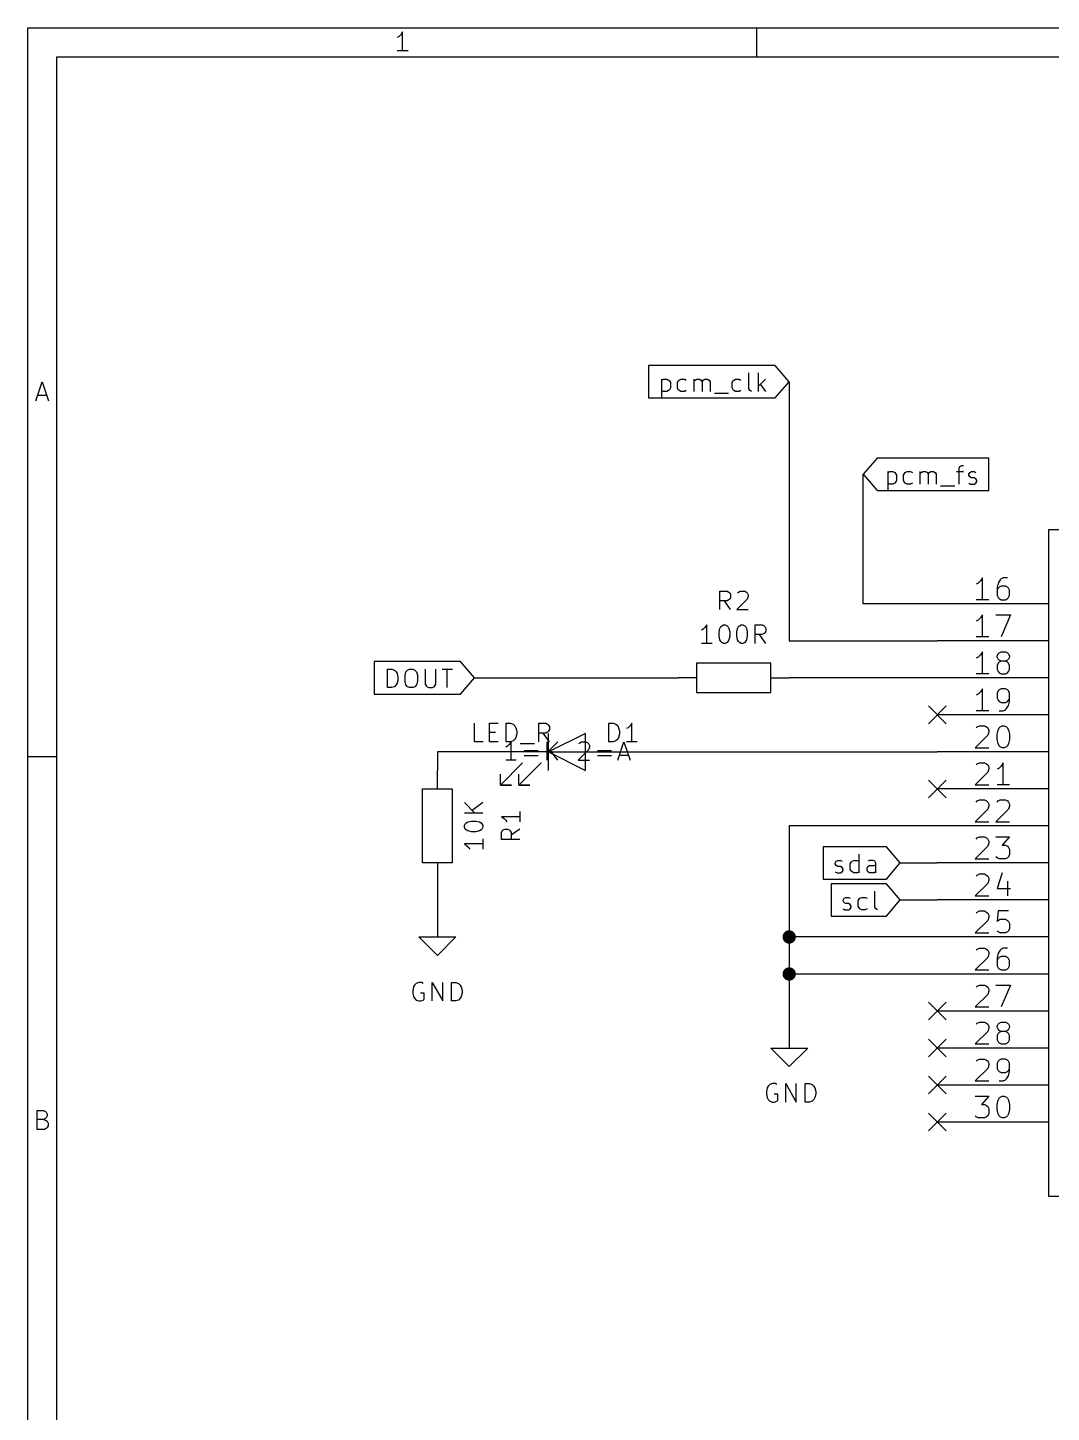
# Model space of a CAD drawing. Extents: x 0.4 to 11.3, y -7.9 to -0.4.
# Drawn here: x 0.394 to 3.158, y -4.134 to -0.394 of the extents above; entities that cross this region are included whole.
import ezdxf

# ---------------------------------------------------------------- set-up
doc = ezdxf.new("R2010")
doc.units = 0
doc.header["$MEASUREMENT"] = 0
for name, color, linetype in [('BLUE2', 5, 'CONTINUOUS'), ('CYAN2', 4, 'CONTINUOUS'), ('GREEN3', 91, 'CONTINUOUS'), ('MAGENTA2', 6, 'CONTINUOUS'), ('RED2', 1, 'CONTINUOUS'), ('RED3', 11, 'CONTINUOUS')]:
    doc.layers.add(name, color=color, linetype=linetype)

msp = doc.modelspace()

# ---------------------------------------------------------------- linework, layer by layer
at = {"layer": 'BLUE2', "linetype": 'CONTINUOUS'}
for p, q in [((2.826, -2.226), (2.874, -2.274)), ((2.874, -2.226), (2.826, -2.274)), ((2.826, -2.426), (2.874, -2.474)), ((2.874, -2.426), (2.826, -2.474)), ((2.826, -3.026), (2.874, -3.074)), ((2.874, -3.026), (2.826, -3.074)), ((2.826, -3.126), (2.874, -3.174)), ((2.874, -3.126), (2.826, -3.174)), ((2.826, -3.226), (2.874, -3.274)), ((2.874, -3.226), (2.826, -3.274)), ((2.826, -3.326), (2.874, -3.374)), ((2.874, -3.326), (2.826, -3.374))]:
    msp.add_line(p, q, dxfattribs=at)
at = {"layer": 'CYAN2', "linetype": 'CONTINUOUS'}
for p, q in [((2.2631, -1.9658), (2.2631, -1.9158)), ((2.2631, -1.9158), (2.2821, -1.9158)), ((2.2821, -1.942), (2.2631, -1.942)), ((2.2917, -1.9658), (2.275, -1.942)), ((2.2821, -1.9158), (2.2869, -1.9182)), ((2.2869, -1.9396), (2.2821, -1.942)), ((2.2869, -1.9182), (2.2893, -1.9206)), ((2.2893, -1.9372), (2.2869, -1.9396)), ((2.2893, -1.9206), (2.2917, -1.9253)), ((2.2917, -1.9325), (2.2893, -1.9372)), ((2.2917, -1.9253), (2.2917, -1.9325)), ((2.3369, -1.9372), (2.3083, -1.9658)), ((2.3107, -1.9206), (2.3131, -1.9182)), ((2.3131, -1.9182), (2.3179, -1.9158)), ((2.3179, -1.9158), (2.3298, -1.9158)), ((2.3298, -1.9158), (2.3345, -1.9182)), ((2.3345, -1.9182), (2.3369, -1.9206)), ((2.3369, -1.9206), (2.3393, -1.9253)), ((2.3393, -1.9301), (2.3369, -1.9372)), ((2.3393, -1.9253), (2.3393, -1.9301)), ((2.3083, -1.9658), (2.3393, -1.9658)), ((2.2179, -2.0187), (2.2131, -2.0211)), ((2.2226, -2.0139), (2.2179, -2.0187)), ((2.2274, -2.0068), (2.2226, -2.0139)), ((2.2274, -2.0568), (2.2274, -2.0068)), ((2.2607, -2.0259), (2.2631, -2.0163)), ((2.2631, -2.0163), (2.2655, -2.0116)), ((2.2655, -2.0116), (2.2679, -2.0092)), ((2.2679, -2.0092), (2.2726, -2.0068)), ((2.2726, -2.0068), (2.2774, -2.0068)), ((2.2774, -2.0068), (2.2821, -2.0092)), ((2.2821, -2.0092), (2.2845, -2.0116)), ((2.2845, -2.0116), (2.2869, -2.0163)), ((2.2869, -2.0163), (2.2893, -2.0259)), ((2.3083, -2.0259), (2.3107, -2.0163)), ((2.3107, -2.0163), (2.3131, -2.0116)), ((2.3131, -2.0116), (2.3155, -2.0092)), ((2.3155, -2.0092), (2.3202, -2.0068)), ((2.3202, -2.0068), (2.325, -2.0068)), ((2.325, -2.0068), (2.3298, -2.0092)), ((2.3298, -2.0092), (2.3321, -2.0116)), ((2.3321, -2.0116), (2.3345, -2.0163)), ((2.3345, -2.0163), (2.3369, -2.0259)), ((2.3583, -2.0568), (2.3583, -2.0068)), ((2.3583, -2.0068), (2.3774, -2.0068)), ((2.3774, -2.0068), (2.3821, -2.0092)), ((2.3821, -2.0092), (2.3845, -2.0116)), ((2.3845, -2.0116), (2.3869, -2.0163)), ((2.3869, -2.0163), (2.3869, -2.0235)), ((2.2417, -2.0568), (2.2131, -2.0568)), ((2.2607, -2.0378), (2.2607, -2.0259)), ((2.2631, -2.0473), (2.2607, -2.0378)), ((2.2655, -2.052), (2.2631, -2.0473)), ((2.2679, -2.0544), (2.2655, -2.052)), ((2.2726, -2.0568), (2.2679, -2.0544)), ((2.2774, -2.0568), (2.2726, -2.0568)), ((2.2821, -2.0544), (2.2774, -2.0568)), ((2.2845, -2.052), (2.2821, -2.0544)), ((2.2869, -2.0473), (2.2845, -2.052)), ((2.2893, -2.0378), (2.2869, -2.0473)), ((2.2893, -2.0259), (2.2893, -2.0378)), ((2.3083, -2.0378), (2.3083, -2.0259)), ((2.3107, -2.0473), (2.3083, -2.0378)), ((2.3131, -2.052), (2.3107, -2.0473)), ((2.3155, -2.0544), (2.3131, -2.052)), ((2.3202, -2.0568), (2.3155, -2.0544)), ((2.325, -2.0568), (2.3202, -2.0568)), ((2.3298, -2.0544), (2.325, -2.0568)), ((2.3321, -2.052), (2.3298, -2.0544)), ((2.3345, -2.0473), (2.3321, -2.052)), ((2.3369, -2.0378), (2.3345, -2.0473)), ((2.3369, -2.0259), (2.3369, -2.0378)), ((2.3774, -2.033), (2.3583, -2.033)), ((2.3869, -2.0568), (2.3702, -2.033)), ((2.3821, -2.0306), (2.3774, -2.033)), ((2.3845, -2.0282), (2.3821, -2.0306)), ((2.3869, -2.0235), (2.3845, -2.0282)), ((1.6, -2.3228), (1.6, -2.2728)), ((1.6, -2.3228), (1.6, -2.2728)), ((1.6405, -2.3228), (1.6405, -2.2728)), ((1.6405, -2.2728), (1.6643, -2.2728)), ((1.6405, -2.3228), (1.6405, -2.2728)), ((1.6405, -2.2728), (1.6643, -2.2728)), ((1.6857, -2.3228), (1.6857, -2.2728)), ((1.6857, -2.2728), (1.6976, -2.2728)), ((1.6857, -2.3228), (1.6857, -2.2728)), ((1.6857, -2.2728), (1.6976, -2.2728)), ((1.6976, -2.2728), (1.7048, -2.2752)), ((1.6976, -2.2728), (1.7048, -2.2752)), ((1.7048, -2.2752), (1.7095, -2.2799)), ((1.7048, -2.2752), (1.7095, -2.2799)), ((1.7095, -2.2799), (1.7119, -2.2847)), ((1.7095, -2.2799), (1.7119, -2.2847)), ((1.7738, -2.3228), (1.7738, -2.2728)), ((1.7738, -2.2728), (1.7929, -2.2728)), ((1.7738, -2.3228), (1.7738, -2.2728)), ((1.7738, -2.2728), (1.7929, -2.2728)), ((1.7929, -2.2728), (1.7976, -2.2752)), ((1.7929, -2.2728), (1.7976, -2.2752)), ((1.7976, -2.2752), (1.8, -2.2776)), ((1.7976, -2.2752), (1.8, -2.2776)), ((1.8, -2.2776), (1.8024, -2.2823)), ((1.8, -2.2776), (1.8024, -2.2823)), ((1.9631, -2.3228), (1.9631, -2.2728)), ((1.9631, -2.2728), (1.975, -2.2728)), ((1.9631, -2.3228), (1.9631, -2.2728)), ((1.9631, -2.2728), (1.975, -2.2728)), ((1.975, -2.2728), (1.9821, -2.2752)), ((1.975, -2.2728), (1.9821, -2.2752)), ((1.9821, -2.2752), (1.9869, -2.2799)), ((1.9821, -2.2752), (1.9869, -2.2799)), ((1.9869, -2.2799), (1.9893, -2.2847)), ((1.9869, -2.2799), (1.9893, -2.2847)), ((2.0202, -2.2799), (2.0155, -2.2847)), ((2.0202, -2.2799), (2.0155, -2.2847)), ((2.025, -2.2728), (2.0202, -2.2799)), ((2.025, -2.2728), (2.0202, -2.2799)), ((2.025, -2.3228), (2.025, -2.2728)), ((2.025, -2.3228), (2.025, -2.2728)), ((1.6405, -2.2966), (1.6571, -2.2966)), ((1.6405, -2.2966), (1.6571, -2.2966)), ((1.7095, -2.3157), (1.7048, -2.3204)), ((1.7095, -2.3157), (1.7048, -2.3204)), ((1.7119, -2.3109), (1.7095, -2.3157)), ((1.7119, -2.3109), (1.7095, -2.3157)), ((1.7119, -2.2847), (1.7143, -2.2942)), ((1.7119, -2.2847), (1.7143, -2.2942)), ((1.7143, -2.3014), (1.7119, -2.3109)), ((1.7143, -2.3014), (1.7119, -2.3109)), ((1.7143, -2.2942), (1.7143, -2.3014)), ((1.7143, -2.2942), (1.7143, -2.3014)), ((1.7929, -2.299), (1.7738, -2.299)), ((1.7929, -2.299), (1.7738, -2.299)), ((1.8024, -2.3228), (1.7857, -2.299)), ((1.8024, -2.3228), (1.7857, -2.299)), ((1.7976, -2.2966), (1.7929, -2.299)), ((1.7976, -2.2966), (1.7929, -2.299)), ((1.8, -2.2942), (1.7976, -2.2966)), ((1.8, -2.2942), (1.7976, -2.2966)), ((1.8024, -2.2895), (1.8, -2.2942)), ((1.8024, -2.2895), (1.8, -2.2942)), ((1.8024, -2.2823), (1.8024, -2.2895)), ((1.8024, -2.2823), (1.8024, -2.2895)), ((1.9869, -2.3157), (1.9821, -2.3204)), ((1.9869, -2.3157), (1.9821, -2.3204)), ((1.9893, -2.3109), (1.9869, -2.3157)), ((1.9893, -2.3109), (1.9869, -2.3157)), ((1.9893, -2.2847), (1.9917, -2.2942)), ((1.9893, -2.2847), (1.9917, -2.2942)), ((1.9917, -2.3014), (1.9893, -2.3109)), ((1.9917, -2.3014), (1.9893, -2.3109)), ((1.9917, -2.2942), (1.9917, -2.3014)), ((1.9917, -2.2942), (1.9917, -2.3014)), ((2.0155, -2.2847), (2.0107, -2.2871)), ((2.0155, -2.2847), (2.0107, -2.2871)), ((1.6238, -2.3228), (1.6, -2.3228)), ((1.6238, -2.3228), (1.6, -2.3228)), ((1.6643, -2.3228), (1.6405, -2.3228)), ((1.6643, -2.3228), (1.6405, -2.3228)), ((1.6976, -2.3228), (1.6857, -2.3228)), ((1.6976, -2.3228), (1.6857, -2.3228)), ((1.7048, -2.3204), (1.6976, -2.3228)), ((1.7048, -2.3204), (1.6976, -2.3228)), ((1.7238, -2.3276), (1.7619, -2.3276)), ((1.7238, -2.3276), (1.7619, -2.3276)), ((1.975, -2.3228), (1.9631, -2.3228)), ((1.975, -2.3228), (1.9631, -2.3228)), ((1.9821, -2.3204), (1.975, -2.3228)), ((1.9821, -2.3204), (1.975, -2.3228)), ((2.0393, -2.3228), (2.0107, -2.3228)), ((2.0393, -2.3228), (2.0107, -2.3228)), ((1.5728, -2.4869), (1.6014, -2.5155)), ((1.5728, -2.4869), (1.6014, -2.5155)), ((1.6228, -2.4869), (1.5942, -2.5083)), ((1.6228, -2.4869), (1.5942, -2.5083)), ((1.6228, -2.5155), (1.5728, -2.5155)), ((1.6228, -2.5155), (1.5728, -2.5155)), ((1.5752, -2.544), (1.5776, -2.5417)), ((1.5752, -2.544), (1.5776, -2.5417)), ((1.5776, -2.5417), (1.5823, -2.5393)), ((1.5776, -2.5417), (1.5823, -2.5393)), ((1.5823, -2.5393), (1.5919, -2.5369)), ((1.5823, -2.5393), (1.5919, -2.5369)), ((1.5919, -2.5369), (1.6038, -2.5369)), ((1.5919, -2.5369), (1.6038, -2.5369)), ((1.6038, -2.5369), (1.6133, -2.5393)), ((1.6038, -2.5369), (1.6133, -2.5393)), ((1.6133, -2.5393), (1.618, -2.5417)), ((1.6133, -2.5393), (1.618, -2.5417)), ((1.618, -2.5417), (1.6204, -2.544)), ((1.618, -2.5417), (1.6204, -2.544)), ((1.7228, -2.525), (1.6728, -2.525)), ((1.6728, -2.525), (1.6799, -2.5298)), ((1.7228, -2.525), (1.6728, -2.525)), ((1.6728, -2.525), (1.6799, -2.5298)), ((1.6799, -2.5298), (1.6847, -2.5345)), ((1.6799, -2.5298), (1.6847, -2.5345)), ((1.6847, -2.5345), (1.6871, -2.5393)), ((1.6847, -2.5345), (1.6871, -2.5393)), ((1.7228, -2.5107), (1.7228, -2.5393)), ((1.7228, -2.5107), (1.7228, -2.5393)), ((1.5728, -2.5488), (1.5752, -2.544)), ((1.5728, -2.5488), (1.5752, -2.544)), ((1.5728, -2.5536), (1.5728, -2.5488)), ((1.5728, -2.5536), (1.5728, -2.5488)), ((1.5752, -2.5583), (1.5728, -2.5536)), ((1.5752, -2.5583), (1.5728, -2.5536)), ((1.5776, -2.5607), (1.5752, -2.5583)), ((1.5776, -2.5607), (1.5752, -2.5583)), ((1.5823, -2.5631), (1.5776, -2.5607)), ((1.5823, -2.5631), (1.5776, -2.5607)), ((1.5919, -2.5655), (1.5823, -2.5631)), ((1.5919, -2.5655), (1.5823, -2.5631)), ((1.6038, -2.5655), (1.5919, -2.5655)), ((1.6038, -2.5655), (1.5919, -2.5655)), ((1.6133, -2.5631), (1.6038, -2.5655)), ((1.6133, -2.5631), (1.6038, -2.5655)), ((1.618, -2.5607), (1.6133, -2.5631)), ((1.618, -2.5607), (1.6133, -2.5631)), ((1.6204, -2.5583), (1.618, -2.5607)), ((1.6204, -2.5583), (1.618, -2.5607)), ((1.6204, -2.544), (1.6228, -2.5488)), ((1.6204, -2.544), (1.6228, -2.5488)), ((1.6228, -2.5536), (1.6204, -2.5583)), ((1.6228, -2.5536), (1.6204, -2.5583)), ((1.6228, -2.5488), (1.6228, -2.5536)), ((1.6228, -2.5488), (1.6228, -2.5536)), ((1.6728, -2.5679), (1.6752, -2.5631)), ((1.6728, -2.5679), (1.6752, -2.5631)), ((1.6728, -2.5869), (1.6728, -2.5679)), ((1.6728, -2.5869), (1.6728, -2.5679)), ((1.6752, -2.5631), (1.6776, -2.5607)), ((1.6752, -2.5631), (1.6776, -2.5607)), ((1.6776, -2.5607), (1.6823, -2.5583)), ((1.6776, -2.5607), (1.6823, -2.5583)), ((1.6823, -2.5583), (1.6895, -2.5583)), ((1.6823, -2.5583), (1.6895, -2.5583)), ((1.6895, -2.5583), (1.6942, -2.5607)), ((1.6895, -2.5583), (1.6942, -2.5607)), ((1.6942, -2.5607), (1.6966, -2.5631)), ((1.6942, -2.5607), (1.6966, -2.5631)), ((1.6966, -2.5631), (1.699, -2.5679)), ((1.6966, -2.5631), (1.699, -2.5679)), ((1.7228, -2.5583), (1.699, -2.575)), ((1.7228, -2.5583), (1.699, -2.575)), ((1.699, -2.5679), (1.699, -2.5869)), ((1.699, -2.5679), (1.699, -2.5869)), ((1.6228, -2.5988), (1.5728, -2.5988)), ((1.5728, -2.5988), (1.5799, -2.6036)), ((1.6228, -2.5988), (1.5728, -2.5988)), ((1.5728, -2.5988), (1.5799, -2.6036)), ((1.5799, -2.6036), (1.5847, -2.6083)), ((1.5799, -2.6036), (1.5847, -2.6083)), ((1.5847, -2.6083), (1.5871, -2.6131)), ((1.5847, -2.6083), (1.5871, -2.6131)), ((1.6228, -2.5845), (1.6228, -2.6131)), ((1.6228, -2.5845), (1.6228, -2.6131)), ((1.7228, -2.5869), (1.6728, -2.5869)), ((1.7228, -2.5869), (1.6728, -2.5869)), ((1.4357, -2.9847), (1.4333, -2.9942)), ((1.4381, -2.9799), (1.4357, -2.9847)), ((1.4429, -2.9752), (1.4381, -2.9799)), ((1.45, -2.9728), (1.4429, -2.9752)), ((1.4571, -2.9728), (1.45, -2.9728)), ((1.4619, -2.9752), (1.4571, -2.9728)), ((1.4857, -3.0228), (1.4857, -2.9728)), ((1.4857, -2.9728), (1.5143, -3.0228)), ((1.5143, -3.0228), (1.5143, -2.9728)), ((1.5381, -3.0228), (1.5381, -2.9728)), ((1.5381, -2.9728), (1.55, -2.9728)), ((1.55, -2.9728), (1.5571, -2.9752)), ((1.5571, -2.9752), (1.5619, -2.9799)), ((1.5619, -2.9799), (1.5643, -2.9847)), ((1.5643, -2.9847), (1.5667, -2.9942)), ((1.4333, -2.9942), (1.4333, -3.0014)), ((1.4333, -3.0014), (1.4357, -3.0109)), ((1.4357, -3.0109), (1.4381, -3.0157)), ((1.4381, -3.0157), (1.4429, -3.0204)), ((1.4429, -3.0204), (1.45, -3.0228)), ((1.45, -3.0228), (1.4548, -3.0228)), ((1.4643, -3.0014), (1.4548, -3.0014)), ((1.4548, -3.0228), (1.4619, -3.0204)), ((1.4619, -3.0204), (1.4643, -3.018)), ((1.4643, -3.018), (1.4643, -3.0014)), ((1.55, -3.0228), (1.5381, -3.0228)), ((1.5571, -3.0204), (1.55, -3.0228)), ((1.5619, -3.0157), (1.5571, -3.0204)), ((1.5643, -3.0109), (1.5619, -3.0157)), ((1.5667, -3.0014), (1.5643, -3.0109)), ((1.5667, -2.9942), (1.5667, -3.0014)), ((2.3931, -3.2529), (2.3907, -3.2577)), ((2.3979, -3.2482), (2.3931, -3.2529)), ((2.405, -3.2458), (2.3979, -3.2482)), ((2.4121, -3.2458), (2.405, -3.2458)), ((2.4169, -3.2482), (2.4121, -3.2458)), ((2.4407, -3.2958), (2.4407, -3.2458)), ((2.4407, -3.2458), (2.4693, -3.2958)), ((2.4693, -3.2958), (2.4693, -3.2458)), ((2.4931, -3.2958), (2.4931, -3.2458)), ((2.4931, -3.2458), (2.505, -3.2458)), ((2.505, -3.2458), (2.5121, -3.2482)), ((2.5121, -3.2482), (2.5169, -3.2529)), ((2.5169, -3.2529), (2.5193, -3.2577)), ((2.3907, -3.2577), (2.3883, -3.2672)), ((2.3883, -3.2672), (2.3883, -3.2744)), ((2.3883, -3.2744), (2.3907, -3.2839)), ((2.3907, -3.2839), (2.3931, -3.2887)), ((2.3931, -3.2887), (2.3979, -3.2934)), ((2.4193, -3.2744), (2.4098, -3.2744)), ((2.4169, -3.2934), (2.4193, -3.291)), ((2.4193, -3.291), (2.4193, -3.2744)), ((2.5169, -3.2887), (2.5121, -3.2934)), ((2.5193, -3.2839), (2.5169, -3.2887)), ((2.5193, -3.2577), (2.5217, -3.2672)), ((2.5217, -3.2744), (2.5193, -3.2839)), ((2.5217, -3.2672), (2.5217, -3.2744)), ((2.3979, -3.2934), (2.405, -3.2958)), ((2.405, -3.2958), (2.4098, -3.2958)), ((2.4098, -3.2958), (2.4169, -3.2934)), ((2.505, -3.2958), (2.4931, -3.2958)), ((2.5121, -3.2934), (2.505, -3.2958))]:
    msp.add_line(p, q, dxfattribs=at)
at = {"layer": 'GREEN3', "linetype": 'CONTINUOUS'}
for p, q in [((2.45, -1.35), (2.45, -2.05)), ((2.65, -1.95), (2.65, -1.6)), ((2.85, -1.95), (2.65, -1.95)), ((2.45, -2.05), (2.85, -2.05)), ((1.6, -2.15), (2.15, -2.15)), ((2.85, -2.15), (2.45, -2.15)), ((1.5, -2.35), (1.5, -2.4)), ((1.7, -2.35), (1.5, -2.35)), ((2, -2.35), (2.85, -2.35)), ((2.45, -2.55), (2.45, -2.85)), ((2.85, -2.55), (2.45, -2.55)), ((2.75, -2.65), (2.85, -2.65)), ((1.5, -2.7), (1.5, -2.8)), ((2.75, -2.75), (2.85, -2.75)), ((2.45, -2.85), (2.45, -2.95)), ((2.85, -2.85), (2.45, -2.85)), ((2.85, -2.95), (2.45, -2.95)), ((2.45, -2.95), (2.45, -3.1))]:
    msp.add_line(p, q, dxfattribs=at)
at = {"layer": 'GREEN3', "const_width": 0.018}
for points in [[(2.441, -2.85, 1), (2.459, -2.85, 1)], [(2.441, -2.95, 1), (2.459, -2.95, 1)]]:
    msp.add_lwpolyline(points, format="xyb", close=True, dxfattribs=at)
at = {"layer": 'MAGENTA2', "linetype": 'CONTINUOUS'}
for p, q in [((1.6893, -2.3347), (1.6845, -2.3371)), ((1.6893, -2.3347), (1.6845, -2.3371)), ((1.694, -2.3299), (1.6893, -2.3347)), ((1.694, -2.3299), (1.6893, -2.3347)), ((1.6988, -2.3228), (1.694, -2.3299)), ((1.6988, -2.3228), (1.694, -2.3299)), ((1.6988, -2.3728), (1.6988, -2.3228)), ((1.6988, -2.3728), (1.6988, -2.3228)), ((1.7345, -2.3466), (1.7726, -2.3466)), ((1.7345, -2.3466), (1.7726, -2.3466)), ((1.7964, -2.3728), (1.7964, -2.3228)), ((1.825, -2.3228), (1.7964, -2.3514)), ((1.7964, -2.3728), (1.7964, -2.3228)), ((1.825, -2.3228), (1.7964, -2.3514)), ((1.825, -2.3728), (1.8036, -2.3442)), ((1.825, -2.3728), (1.8036, -2.3442)), ((1.9083, -2.3442), (1.8798, -2.3728)), ((1.9083, -2.3442), (1.8798, -2.3728)), ((1.8821, -2.3276), (1.8845, -2.3252)), ((1.8821, -2.3276), (1.8845, -2.3252)), ((1.8845, -2.3252), (1.8893, -2.3228)), ((1.8845, -2.3252), (1.8893, -2.3228)), ((1.8893, -2.3228), (1.9012, -2.3228)), ((1.8893, -2.3228), (1.9012, -2.3228)), ((1.9012, -2.3228), (1.9059, -2.3252)), ((1.9012, -2.3228), (1.9059, -2.3252)), ((1.9059, -2.3252), (1.9083, -2.3276)), ((1.9059, -2.3252), (1.9083, -2.3276)), ((1.9083, -2.3276), (1.9107, -2.3323)), ((1.9083, -2.3276), (1.9107, -2.3323)), ((1.9107, -2.3371), (1.9083, -2.3442)), ((1.9107, -2.3371), (1.9083, -2.3442)), ((1.9107, -2.3323), (1.9107, -2.3371)), ((1.9107, -2.3323), (1.9107, -2.3371)), ((1.9321, -2.3466), (1.9702, -2.3466)), ((1.9321, -2.3466), (1.9702, -2.3466)), ((1.9869, -2.3728), (2.0036, -2.3228)), ((1.9869, -2.3728), (2.0036, -2.3228)), ((2.0036, -2.3228), (2.0202, -2.3728)), ((2.0036, -2.3228), (2.0202, -2.3728)), ((1.7131, -2.3728), (1.6845, -2.3728)), ((1.7131, -2.3728), (1.6845, -2.3728)), ((1.7726, -2.3609), (1.7345, -2.3609)), ((1.7726, -2.3609), (1.7345, -2.3609)), ((1.8798, -2.3728), (1.9107, -2.3728)), ((1.8798, -2.3728), (1.9107, -2.3728)), ((1.9702, -2.3609), (1.9321, -2.3609)), ((1.9702, -2.3609), (1.9321, -2.3609)), ((1.9917, -2.3585), (2.0155, -2.3585)), ((1.9917, -2.3585), (2.0155, -2.3585))]:
    msp.add_line(p, q, dxfattribs=at)
at = {"layer": 'RED2', "linetype": 'CONTINUOUS'}
for p, q in [((0.3937, -0.3937), (11.2993, -0.3937)), ((0.3937, -7.8743), (0.3937, -0.3937)), ((1.4062, -0.4053), (1.4013, -0.4126)), ((1.4062, -0.4564), (1.4062, -0.4053)), ((2.3622, -0.4724), (2.3622, -0.3937)), ((1.3965, -0.4174), (1.3916, -0.4199)), ((1.4013, -0.4126), (1.3965, -0.4174)), ((0.4724, -0.4724), (11.2206, -0.4724)), ((0.4724, -7.7956), (0.4724, -0.4724)), ((1.4208, -0.4564), (1.3916, -0.4564)), ((2.4125, -1.3062), (2.0701, -1.3062)), ((2.0701, -1.3062), (2.0701, -1.35)), ((2.45, -1.35), (2.4125, -1.3062)), ((2.1054, -1.343), (2.1054, -1.393)), ((2.1054, -1.3454), (2.1102, -1.343)), ((2.1102, -1.343), (2.1197, -1.343)), ((2.1197, -1.343), (2.1245, -1.3454)), ((2.1245, -1.3454), (2.1268, -1.3478)), ((2.1506, -1.3478), (2.153, -1.3454)), ((2.153, -1.3454), (2.1578, -1.343)), ((2.1578, -1.343), (2.1673, -1.343)), ((2.1673, -1.343), (2.1721, -1.3454)), ((2.1935, -1.3764), (2.1935, -1.343)), ((2.1935, -1.3478), (2.1959, -1.3454)), ((2.1959, -1.3454), (2.2007, -1.343)), ((2.2007, -1.343), (2.2078, -1.343)), ((2.2078, -1.343), (2.2126, -1.3454)), ((2.2126, -1.3454), (2.2149, -1.3502)), ((2.2149, -1.3502), (2.2173, -1.3454)), ((2.2173, -1.3454), (2.2221, -1.343)), ((2.2221, -1.343), (2.2292, -1.343)), ((2.2292, -1.343), (2.234, -1.3454)), ((2.234, -1.3454), (2.2364, -1.3502)), ((2.2983, -1.3478), (2.3006, -1.3454)), ((2.3006, -1.3454), (2.3054, -1.343)), ((2.3054, -1.343), (2.3149, -1.343)), ((2.3149, -1.343), (2.3197, -1.3454)), ((2.3411, -1.3692), (2.3411, -1.3264)), ((2.3673, -1.3764), (2.3673, -1.3264)), ((2.3864, -1.343), (2.3673, -1.3621)), ((0.416, -1.4013), (0.4331, -1.3501)), ((0.4331, -1.3501), (0.4501, -1.4013)), ((2.0701, -1.35), (2.0701, -1.3938)), ((2.1102, -1.3764), (2.1054, -1.374)), ((2.1197, -1.3764), (2.1102, -1.3764)), ((2.1245, -1.374), (2.1197, -1.3764)), ((2.1268, -1.3716), (2.1245, -1.374)), ((2.1268, -1.3478), (2.1292, -1.3526)), ((2.1292, -1.3669), (2.1268, -1.3716)), ((2.1292, -1.3526), (2.1292, -1.3669)), ((2.1483, -1.3526), (2.1506, -1.3478)), ((2.1483, -1.3669), (2.1483, -1.3526)), ((2.1506, -1.3716), (2.1483, -1.3669)), ((2.153, -1.374), (2.1506, -1.3716)), ((2.1578, -1.3764), (2.153, -1.374)), ((2.1673, -1.3764), (2.1578, -1.3764)), ((2.1721, -1.374), (2.1673, -1.3764)), ((2.2149, -1.3502), (2.2149, -1.3764)), ((2.2364, -1.3502), (2.2364, -1.3764)), ((2.2483, -1.3811), (2.2864, -1.3811)), ((2.2959, -1.3526), (2.2983, -1.3478)), ((2.2959, -1.3669), (2.2959, -1.3526)), ((2.2983, -1.3716), (2.2959, -1.3669)), ((2.3006, -1.374), (2.2983, -1.3716)), ((2.3054, -1.3764), (2.3006, -1.374)), ((2.3149, -1.3764), (2.3054, -1.3764)), ((2.3197, -1.374), (2.3149, -1.3764)), ((2.3435, -1.374), (2.3411, -1.3692)), ((2.3483, -1.3764), (2.3435, -1.374)), ((2.3721, -1.3573), (2.3864, -1.3764)), ((2.4125, -1.3938), (2.45, -1.35)), ((0.4209, -1.3867), (0.4453, -1.3867)), ((2.0701, -1.3938), (2.4125, -1.3938)), ((2.6875, -1.5562), (2.65, -1.6)), ((2.9894, -1.5562), (2.6875, -1.5562)), ((2.9894, -1.6), (2.9894, -1.5562)), ((2.65, -1.6), (2.6875, -1.6438)), ((2.716, -1.593), (2.716, -1.643)), ((2.716, -1.5954), (2.7208, -1.593)), ((2.7208, -1.593), (2.7303, -1.593)), ((2.7303, -1.593), (2.7351, -1.5954)), ((2.7351, -1.5954), (2.7374, -1.5978)), ((2.7374, -1.5978), (2.7398, -1.6026)), ((2.7398, -1.6026), (2.7398, -1.6169)), ((2.7589, -1.6026), (2.7612, -1.5978)), ((2.7589, -1.6169), (2.7589, -1.6026)), ((2.7612, -1.5978), (2.7636, -1.5954)), ((2.7636, -1.5954), (2.7684, -1.593)), ((2.7684, -1.593), (2.7779, -1.593)), ((2.7779, -1.593), (2.7827, -1.5954)), ((2.8041, -1.6264), (2.8041, -1.593)), ((2.8041, -1.5978), (2.8065, -1.5954)), ((2.8065, -1.5954), (2.8113, -1.593)), ((2.8113, -1.593), (2.8184, -1.593)), ((2.8184, -1.593), (2.8232, -1.5954)), ((2.8232, -1.5954), (2.8255, -1.6002)), ((2.8255, -1.6002), (2.8279, -1.5954)), ((2.8255, -1.6002), (2.8255, -1.6264)), ((2.8279, -1.5954), (2.8327, -1.593)), ((2.8327, -1.593), (2.8398, -1.593)), ((2.8398, -1.593), (2.8446, -1.5954)), ((2.8446, -1.5954), (2.847, -1.6002)), ((2.847, -1.6002), (2.847, -1.6264)), ((2.9017, -1.593), (2.9208, -1.593)), ((2.9089, -1.5835), (2.9112, -1.5788)), ((2.9089, -1.6264), (2.9089, -1.5835)), ((2.9112, -1.5788), (2.916, -1.5764)), ((2.916, -1.5764), (2.9208, -1.5764)), ((2.9351, -1.6002), (2.9374, -1.5954)), ((2.9351, -1.6026), (2.9351, -1.6002)), ((2.9374, -1.6073), (2.9351, -1.6026)), ((2.9374, -1.5954), (2.9422, -1.593)), ((2.9422, -1.6097), (2.9374, -1.6073)), ((2.9422, -1.593), (2.9493, -1.593)), ((2.9493, -1.593), (2.9541, -1.5954)), ((2.9894, -1.6438), (2.9894, -1.6)), ((2.6875, -1.6438), (2.9894, -1.6438)), ((2.7208, -1.6264), (2.716, -1.624)), ((2.7303, -1.6264), (2.7208, -1.6264)), ((2.7351, -1.624), (2.7303, -1.6264)), ((2.7374, -1.6216), (2.7351, -1.624)), ((2.7398, -1.6169), (2.7374, -1.6216)), ((2.7612, -1.6216), (2.7589, -1.6169)), ((2.7636, -1.624), (2.7612, -1.6216)), ((2.7684, -1.6264), (2.7636, -1.624)), ((2.7779, -1.6264), (2.7684, -1.6264)), ((2.7827, -1.624), (2.7779, -1.6264)), ((2.8589, -1.6311), (2.897, -1.6311)), ((2.9351, -1.624), (2.9398, -1.6264)), ((2.9398, -1.6264), (2.9493, -1.6264)), ((2.9493, -1.6097), (2.9422, -1.6097)), ((2.9541, -1.6121), (2.9493, -1.6097)), ((2.9493, -1.6264), (2.9541, -1.624)), ((2.9565, -1.6169), (2.9541, -1.6121)), ((2.9541, -1.624), (2.9565, -1.6192)), ((2.9565, -1.6192), (2.9565, -1.6169)), ((5.75, -1.75), (3.15, -1.75)), ((3.15, -1.75), (3.15, -3.55)), ((3.15, -1.95), (2.85, -1.95)), ((3.15, -2.05), (2.85, -2.05)), ((1.5625, -2.1062), (1.3296, -2.1062)), ((1.3296, -2.1062), (1.3296, -2.15)), ((1.3649, -2.1764), (1.3649, -2.1264)), ((1.3649, -2.1264), (1.3768, -2.1264)), ((1.3768, -2.1264), (1.384, -2.1288)), ((1.384, -2.1288), (1.3887, -2.1335)), ((1.4149, -2.1335), (1.4197, -2.1288)), ((1.4197, -2.1288), (1.4245, -2.1264)), ((1.4245, -2.1264), (1.434, -2.1264)), ((1.434, -2.1264), (1.4387, -2.1288)), ((1.4387, -2.1288), (1.4435, -2.1335)), ((1.4673, -2.1264), (1.4673, -2.1669)), ((1.4959, -2.1669), (1.4959, -2.1264)), ((1.5126, -2.1264), (1.5411, -2.1264)), ((1.5268, -2.1764), (1.5268, -2.1264)), ((1.6, -2.15), (1.5625, -2.1062)), ((2.2, -2.11), (2.2, -2.19)), ((2.4, -2.11), (2.2, -2.11)), ((2.4, -2.19), (2.4, -2.11)), ((1.3296, -2.15), (1.3296, -2.1938)), ((1.3887, -2.1692), (1.384, -2.174)), ((1.3887, -2.1335), (1.3911, -2.1383)), ((1.3911, -2.1645), (1.3887, -2.1692)), ((1.3911, -2.1383), (1.3935, -2.1478)), ((1.3935, -2.1549), (1.3911, -2.1645)), ((1.3935, -2.1478), (1.3935, -2.1549)), ((1.4126, -2.143), (1.4149, -2.1335)), ((1.4126, -2.1597), (1.4126, -2.143)), ((1.4149, -2.1692), (1.4126, -2.1597)), ((1.4197, -2.174), (1.4149, -2.1692)), ((1.4435, -2.1692), (1.4387, -2.174)), ((1.4435, -2.1335), (1.4459, -2.143)), ((1.4459, -2.1597), (1.4435, -2.1692)), ((1.4459, -2.143), (1.4459, -2.1597)), ((1.4673, -2.1669), (1.4697, -2.1716)), ((1.4935, -2.1716), (1.4959, -2.1669)), ((1.5625, -2.1938), (1.6, -2.15)), ((2.2, -2.15), (2.15, -2.15)), ((2.4, -2.15), (2.45, -2.15)), ((3.15, -2.15), (2.85, -2.15)), ((1.3296, -2.1938), (1.5625, -2.1938)), ((1.3768, -2.1764), (1.3649, -2.1764)), ((1.384, -2.174), (1.3768, -2.1764)), ((1.4245, -2.1764), (1.4197, -2.174)), ((1.434, -2.1764), (1.4245, -2.1764)), ((1.4387, -2.174), (1.434, -2.1764)), ((1.4697, -2.1716), (1.4721, -2.174)), ((1.4721, -2.174), (1.4768, -2.1764)), ((1.4768, -2.1764), (1.4864, -2.1764)), ((1.4864, -2.1764), (1.4911, -2.174)), ((1.4911, -2.174), (1.4935, -2.1716)), ((2.2, -2.19), (2.4, -2.19)), ((3.15, -2.25), (2.85, -2.25)), ((1.8, -2.4), (1.8, -2.3)), ((1.9, -2.3), (1.8, -2.35)), ((1.9, -2.4), (1.9, -2.3)), ((1.8, -2.35), (1.7, -2.35)), ((1.8, -2.35), (1.7, -2.35)), ((1.8, -2.35), (1.9, -2.35)), ((1.8, -2.35), (1.9, -2.4)), ((1.9, -2.35), (2, -2.35)), ((1.9, -2.35), (2, -2.35)), ((3.15, -2.35), (2.85, -2.35)), ((0.3937, -2.3622), (0.4724, -2.3622)), ((1.73, -2.38), (1.67, -2.44)), ((1.78, -2.38), (1.72, -2.44)), ((1.5, -2.45), (1.5, -2.4)), ((1.5, -2.45), (1.5, -2.4)), ((1.67, -2.44), (1.67, -2.41)), ((1.72, -2.44), (1.72, -2.41)), ((1.46, -2.65), (1.46, -2.45)), ((1.46, -2.45), (1.54, -2.45)), ((1.54, -2.45), (1.54, -2.65)), ((1.67, -2.44), (1.7, -2.44)), ((1.7, -2.44), (1.67, -2.44)), ((1.72, -2.44), (1.75, -2.44)), ((1.75, -2.44), (1.72, -2.44)), ((3.15, -2.45), (2.85, -2.45)), ((3.15, -2.55), (2.85, -2.55)), ((2.7125, -2.6062), (2.5415, -2.6062)), ((2.5415, -2.6062), (2.5415, -2.65)), ((2.75, -2.65), (2.7125, -2.6062)), ((1.54, -2.65), (1.46, -2.65)), ((1.5, -2.65), (1.5, -2.7)), ((1.5, -2.65), (1.5, -2.7)), ((2.5415, -2.65), (2.5415, -2.6938)), ((2.5745, -2.6502), (2.5768, -2.6454)), ((2.5745, -2.6526), (2.5745, -2.6502)), ((2.5768, -2.6573), (2.5745, -2.6526)), ((2.5768, -2.6454), (2.5816, -2.643)), ((2.5816, -2.643), (2.5887, -2.643)), ((2.5887, -2.643), (2.5935, -2.6454)), ((2.6149, -2.6526), (2.6173, -2.6478)), ((2.6149, -2.6669), (2.6149, -2.6526)), ((2.6173, -2.6478), (2.6197, -2.6454)), ((2.6197, -2.6454), (2.6245, -2.643)), ((2.6245, -2.643), (2.634, -2.643)), ((2.634, -2.643), (2.6387, -2.6454)), ((2.6387, -2.6764), (2.6387, -2.6264)), ((2.6673, -2.643), (2.6626, -2.6454)), ((2.6768, -2.643), (2.6673, -2.643)), ((2.6816, -2.6454), (2.6768, -2.643)), ((2.6792, -2.6573), (2.684, -2.6549)), ((2.684, -2.6502), (2.6816, -2.6454)), ((2.684, -2.6764), (2.684, -2.6502)), ((2.7125, -2.6938), (2.75, -2.65)), ((3.15, -2.65), (2.85, -2.65)), ((2.5745, -2.674), (2.5792, -2.6764)), ((2.5816, -2.6597), (2.5768, -2.6573)), ((2.5792, -2.6764), (2.5887, -2.6764)), ((2.5887, -2.6597), (2.5816, -2.6597)), ((2.5935, -2.6621), (2.5887, -2.6597)), ((2.5887, -2.6764), (2.5935, -2.674)), ((2.5959, -2.6669), (2.5935, -2.6621)), ((2.5935, -2.674), (2.5959, -2.6692)), ((2.5959, -2.6692), (2.5959, -2.6669)), ((2.6173, -2.6716), (2.6149, -2.6669)), ((2.6197, -2.674), (2.6173, -2.6716)), ((2.6245, -2.6764), (2.6197, -2.674)), ((2.634, -2.6764), (2.6245, -2.6764)), ((2.6387, -2.674), (2.634, -2.6764)), ((2.6602, -2.6645), (2.6626, -2.6597)), ((2.6602, -2.6692), (2.6602, -2.6645)), ((2.6626, -2.674), (2.6602, -2.6692)), ((2.6626, -2.6597), (2.6673, -2.6573)), ((2.6673, -2.6764), (2.6626, -2.674)), ((2.6673, -2.6573), (2.6792, -2.6573)), ((2.6792, -2.6764), (2.6673, -2.6764)), ((2.684, -2.674), (2.6792, -2.6764)), ((2.5415, -2.6938), (2.7125, -2.6938)), ((2.7125, -2.7062), (2.563, -2.7062)), ((2.563, -2.7062), (2.563, -2.75)), ((2.6816, -2.7692), (2.6816, -2.7264)), ((2.75, -2.75), (2.7125, -2.7062)), ((2.563, -2.75), (2.563, -2.7938)), ((2.5959, -2.7502), (2.5983, -2.7454)), ((2.5959, -2.7526), (2.5959, -2.7502)), ((2.5983, -2.7573), (2.5959, -2.7526)), ((2.5983, -2.7454), (2.603, -2.743)), ((2.603, -2.7597), (2.5983, -2.7573)), ((2.603, -2.743), (2.6102, -2.743)), ((2.6102, -2.7597), (2.603, -2.7597)), ((2.6102, -2.743), (2.6149, -2.7454)), ((2.6149, -2.7621), (2.6102, -2.7597)), ((2.6173, -2.7669), (2.6149, -2.7621)), ((2.6173, -2.7692), (2.6173, -2.7669)), ((2.6364, -2.7526), (2.6387, -2.7478)), ((2.6364, -2.7669), (2.6364, -2.7526)), ((2.6387, -2.7716), (2.6364, -2.7669)), ((2.6387, -2.7478), (2.6411, -2.7454)), ((2.6411, -2.7454), (2.6459, -2.743)), ((2.6459, -2.743), (2.6554, -2.743)), ((2.6554, -2.743), (2.6602, -2.7454)), ((2.7125, -2.7938), (2.75, -2.75)), ((3.15, -2.75), (2.85, -2.75)), ((1.5, -2.8), (1.5, -2.85)), ((2.563, -2.7938), (2.7125, -2.7938)), ((2.5959, -2.774), (2.6006, -2.7764)), ((2.6006, -2.7764), (2.6102, -2.7764)), ((2.6102, -2.7764), (2.6149, -2.774)), ((2.6149, -2.774), (2.6173, -2.7692)), ((2.6411, -2.774), (2.6387, -2.7716)), ((2.6459, -2.7764), (2.6411, -2.774)), ((2.6554, -2.7764), (2.6459, -2.7764)), ((2.6602, -2.774), (2.6554, -2.7764)), ((2.684, -2.774), (2.6816, -2.7692)), ((2.6887, -2.7764), (2.684, -2.774)), ((1.5, -2.9), (1.45, -2.85)), ((1.45, -2.85), (1.5, -2.85)), ((1.5, -2.85), (1.55, -2.85)), ((1.55, -2.85), (1.5, -2.9)), ((3.15, -2.85), (2.85, -2.85)), ((3.15, -2.95), (2.85, -2.95)), ((3.15, -3.05), (2.85, -3.05)), ((2.45, -3.1), (2.45, -3.15)), ((2.45, -3.2), (2.4, -3.15)), ((2.4, -3.15), (2.45, -3.15)), ((2.45, -3.15), (2.5, -3.15)), ((2.5, -3.15), (2.45, -3.2)), ((3.15, -3.15), (2.85, -3.15)), ((3.15, -3.25), (2.85, -3.25)), ((0.4197, -3.3698), (0.4197, -3.3186)), ((0.4197, -3.3186), (0.4367, -3.3186)), ((0.4367, -3.3186), (0.4416, -3.3211)), ((0.4416, -3.3211), (0.444, -3.3235)), ((0.444, -3.3235), (0.4465, -3.3284)), ((0.4465, -3.3284), (0.4465, -3.3333)), ((0.4367, -3.343), (0.4197, -3.343)), ((0.4416, -3.3406), (0.4367, -3.343)), ((0.4367, -3.343), (0.444, -3.3455)), ((0.444, -3.3381), (0.4416, -3.3406)), ((0.4465, -3.3333), (0.444, -3.3381)), ((0.444, -3.3455), (0.4465, -3.3479)), ((0.4465, -3.365), (0.444, -3.3674)), ((0.4465, -3.3479), (0.4489, -3.3528)), ((0.4489, -3.3601), (0.4465, -3.365)), ((0.4489, -3.3528), (0.4489, -3.3601)), ((3.15, -3.35), (2.85, -3.35)), ((0.4392, -3.3698), (0.4197, -3.3698)), ((0.444, -3.3674), (0.4392, -3.3698)), ((3.15, -3.55), (5.75, -3.55))]:
    msp.add_line(p, q, dxfattribs=at)
at = {"layer": 'RED3', "linetype": 'CONTINUOUS'}
for p, q in [((2.9607, -1.8938), (2.955, -1.8966)), ((2.9663, -1.8882), (2.9607, -1.8938)), ((2.9719, -1.8798), (2.9663, -1.8882)), ((2.9719, -1.9388), (2.9719, -1.8798)), ((3.014, -1.8938), (3.0112, -1.9051)), ((3.0112, -1.9051), (3.0112, -1.9275)), ((3.0197, -1.8854), (3.014, -1.8938)), ((3.0169, -1.9051), (3.014, -1.9079)), ((3.0225, -1.9023), (3.0169, -1.9051)), ((3.0225, -1.8826), (3.0197, -1.8854)), ((3.0281, -1.8798), (3.0225, -1.8826)), ((3.0337, -1.9023), (3.0225, -1.9023)), ((3.0393, -1.8798), (3.0281, -1.8798)), ((3.0393, -1.9051), (3.0337, -1.9023)), ((3.0421, -1.9079), (3.0393, -1.9051)), ((2.9888, -1.9388), (2.955, -1.9388)), ((3.014, -1.9079), (3.0112, -1.9135)), ((3.0112, -1.9275), (3.014, -1.9332)), ((3.014, -1.9332), (3.0169, -1.936)), ((3.0169, -1.936), (3.0225, -1.9388)), ((3.0225, -1.9388), (3.0337, -1.9388)), ((3.0337, -1.9388), (3.0393, -1.936)), ((3.0393, -1.936), (3.0421, -1.9332)), ((3.0449, -1.9135), (3.0421, -1.9079)), ((3.0421, -1.9332), (3.0449, -1.9275)), ((3.0449, -1.9275), (3.0449, -1.9135)), ((2.9719, -1.9798), (2.9663, -1.9882)), ((2.9719, -2.0388), (2.9719, -1.9798)), ((3.0084, -1.9798), (3.0478, -1.9798)), ((3.0478, -1.9798), (3.0225, -2.0388)), ((2.9607, -1.9938), (2.955, -1.9966)), ((2.9663, -1.9882), (2.9607, -1.9938)), ((2.9888, -2.0388), (2.955, -2.0388)), ((2.9607, -2.0938), (2.955, -2.0966)), ((2.9663, -2.0882), (2.9607, -2.0938)), ((2.9719, -2.0798), (2.9663, -2.0882)), ((2.9719, -2.1388), (2.9719, -2.0798)), ((3.0112, -2.091), (3.014, -2.0854)), ((3.0112, -2.0938), (3.0112, -2.091)), ((3.014, -2.0994), (3.0112, -2.0938)), ((3.014, -2.0854), (3.0169, -2.0826)), ((3.0169, -2.0826), (3.0225, -2.0798)), ((3.0225, -2.0798), (3.0337, -2.0798)), ((3.0337, -2.0798), (3.0393, -2.0826)), ((3.0393, -2.0826), (3.0421, -2.0854)), ((3.0421, -2.0854), (3.0449, -2.091)), ((3.0449, -2.0938), (3.0421, -2.0994)), ((3.0449, -2.091), (3.0449, -2.0938)), ((3.014, -2.1107), (3.0112, -2.1163)), ((3.0112, -2.1163), (3.0112, -2.1275)), ((3.0112, -2.1275), (3.014, -2.1332)), ((3.0169, -2.1023), (3.014, -2.0994)), ((3.0169, -2.1079), (3.014, -2.1107)), ((3.0225, -2.1051), (3.0169, -2.1023)), ((3.0225, -2.1051), (3.0169, -2.1079)), ((3.0337, -2.1051), (3.0225, -2.1051)), ((3.0393, -2.1023), (3.0337, -2.1051)), ((3.0393, -2.1079), (3.0337, -2.1051)), ((3.0421, -2.0994), (3.0393, -2.1023)), ((3.0421, -2.1107), (3.0393, -2.1079)), ((3.0449, -2.1163), (3.0421, -2.1107)), ((3.0421, -2.1332), (3.0449, -2.1275)), ((3.0449, -2.1275), (3.0449, -2.1163)), ((2.9888, -2.1388), (2.955, -2.1388)), ((3.014, -2.1332), (3.0169, -2.136)), ((3.0169, -2.136), (3.0225, -2.1388)), ((3.0225, -2.1388), (3.0337, -2.1388)), ((3.0337, -2.1388), (3.0393, -2.136)), ((3.0393, -2.136), (3.0421, -2.1332)), ((2.9607, -2.1938), (2.955, -2.1966)), ((2.9663, -2.1882), (2.9607, -2.1938)), ((2.9719, -2.1798), (2.9663, -2.1882)), ((2.9719, -2.2388), (2.9719, -2.1798)), ((3.014, -2.1854), (3.0112, -2.191)), ((3.0112, -2.191), (3.0112, -2.2051)), ((3.0112, -2.2051), (3.014, -2.2107)), ((3.0169, -2.1826), (3.014, -2.1854)), ((3.0225, -2.1798), (3.0169, -2.1826)), ((3.0337, -2.1798), (3.0225, -2.1798)), ((3.0393, -2.1826), (3.0337, -2.1798)), ((3.0421, -2.1854), (3.0393, -2.1826)), ((3.0449, -2.191), (3.0421, -2.1854)), ((3.0421, -2.2107), (3.0449, -2.2051)), ((3.0449, -2.2135), (3.0449, -2.191)), ((2.9888, -2.2388), (2.955, -2.2388)), ((3.014, -2.2107), (3.0169, -2.2135)), ((3.0169, -2.2135), (3.0225, -2.2163)), ((3.0169, -2.2388), (3.0281, -2.2388)), ((3.0225, -2.2163), (3.0337, -2.2163)), ((3.0281, -2.2388), (3.0337, -2.236)), ((3.0337, -2.2163), (3.0393, -2.2135)), ((3.0337, -2.236), (3.0365, -2.2332)), ((3.0365, -2.2332), (3.0421, -2.2247)), ((3.0393, -2.2135), (3.0421, -2.2107)), ((3.0421, -2.2247), (3.0449, -2.2135)), ((2.9579, -2.2826), (2.9635, -2.2798)), ((2.9635, -2.2798), (2.9775, -2.2798)), ((2.9775, -2.2798), (2.9831, -2.2826)), ((3.0197, -2.2826), (3.0253, -2.2798)), ((3.0253, -2.2798), (3.0309, -2.2798)), ((3.0309, -2.2798), (3.0365, -2.2826)), ((2.986, -2.3051), (2.9522, -2.3388)), ((2.955, -2.2854), (2.9579, -2.2826)), ((2.9831, -2.2826), (2.986, -2.2854)), ((2.986, -2.2854), (2.9888, -2.291)), ((2.9888, -2.2966), (2.986, -2.3051)), ((2.9888, -2.291), (2.9888, -2.2966)), ((3.0112, -2.3023), (3.014, -2.291)), ((3.0112, -2.3163), (3.0112, -2.3023)), ((3.014, -2.3275), (3.0112, -2.3163)), ((3.014, -2.291), (3.0169, -2.2854)), ((3.0169, -2.2854), (3.0197, -2.2826)), ((3.0365, -2.2826), (3.0393, -2.2854)), ((3.0393, -2.2854), (3.0421, -2.291)), ((3.0421, -2.291), (3.0449, -2.3023)), ((3.0449, -2.3163), (3.0421, -2.3275)), ((3.0449, -2.3023), (3.0449, -2.3163)), ((2.9522, -2.3388), (2.9888, -2.3388)), ((3.0169, -2.3332), (3.014, -2.3275)), ((3.0197, -2.336), (3.0169, -2.3332)), ((3.0253, -2.3388), (3.0197, -2.336)), ((3.0309, -2.3388), (3.0253, -2.3388)), ((3.0365, -2.336), (3.0309, -2.3388)), ((3.0393, -2.3332), (3.0365, -2.336)), ((3.0421, -2.3275), (3.0393, -2.3332)), ((2.955, -2.3854), (2.9579, -2.3826)), ((2.9579, -2.3826), (2.9635, -2.3798)), ((2.9635, -2.3798), (2.9775, -2.3798)), ((2.9775, -2.3798), (2.9831, -2.3826)), ((2.9831, -2.3826), (2.986, -2.3854)), ((2.986, -2.3854), (2.9888, -2.391)), ((2.9888, -2.391), (2.9888, -2.3966)), ((3.0225, -2.3882), (3.0169, -2.3938)), ((3.0281, -2.3798), (3.0225, -2.3882)), ((3.0281, -2.4388), (3.0281, -2.3798)), ((2.986, -2.4051), (2.9522, -2.4388)), ((2.9888, -2.3966), (2.986, -2.4051)), ((3.0169, -2.3938), (3.0112, -2.3966)), ((2.9522, -2.4388), (2.9888, -2.4388)), ((3.0449, -2.4388), (3.0112, -2.4388)), ((2.986, -2.5051), (2.9522, -2.5388)), ((2.955, -2.4854), (2.9579, -2.4826)), ((2.9579, -2.4826), (2.9635, -2.4798)), ((2.9635, -2.4798), (2.9775, -2.4798)), ((2.9775, -2.4798), (2.9831, -2.4826)), ((2.9831, -2.4826), (2.986, -2.4854)), ((2.986, -2.4854), (2.9888, -2.491)), ((2.9888, -2.4966), (2.986, -2.5051)), ((2.9888, -2.491), (2.9888, -2.4966)), ((3.0421, -2.5051), (3.0084, -2.5388)), ((3.0112, -2.4854), (3.014, -2.4826)), ((3.014, -2.4826), (3.0197, -2.4798)), ((3.0197, -2.4798), (3.0337, -2.4798)), ((3.0337, -2.4798), (3.0393, -2.4826)), ((3.0393, -2.4826), (3.0421, -2.4854)), ((3.0421, -2.4854), (3.0449, -2.491)), ((3.0449, -2.4966), (3.0421, -2.5051)), ((3.0449, -2.491), (3.0449, -2.4966)), ((2.9522, -2.5388), (2.9888, -2.5388)), ((3.0084, -2.5388), (3.0449, -2.5388)), ((2.9579, -2.5826), (2.9635, -2.5798)), ((2.9635, -2.5798), (2.9775, -2.5798)), ((2.9775, -2.5798), (2.9831, -2.5826)), ((3.0084, -2.5798), (3.0449, -2.5798)), ((3.0449, -2.5798), (3.0253, -2.6023)), ((2.986, -2.6051), (2.9522, -2.6388)), ((2.955, -2.5854), (2.9579, -2.5826)), ((2.9831, -2.5826), (2.986, -2.5854)), ((2.986, -2.5854), (2.9888, -2.591)), ((2.9888, -2.5966), (2.986, -2.6051)), ((2.9888, -2.591), (2.9888, -2.5966)), ((3.0253, -2.6023), (3.0337, -2.6023)), ((3.0337, -2.6023), (3.0393, -2.6051)), ((3.0393, -2.6051), (3.0421, -2.6079)), ((3.0421, -2.6079), (3.0449, -2.6135)), ((3.0449, -2.6135), (3.0449, -2.6275)), ((2.9522, -2.6388), (2.9888, -2.6388)), ((3.0112, -2.636), (3.0084, -2.6332)), ((3.0169, -2.6388), (3.0112, -2.636)), ((3.0337, -2.6388), (3.0169, -2.6388)), ((3.0393, -2.636), (3.0337, -2.6388)), ((3.0421, -2.6332), (3.0393, -2.636)), ((3.0449, -2.6275), (3.0421, -2.6332)), ((2.955, -2.6854), (2.9579, -2.6826)), ((2.9579, -2.6826), (2.9635, -2.6798)), ((2.9635, -2.6798), (2.9775, -2.6798)), ((2.9775, -2.6798), (2.9831, -2.6826)), ((2.9831, -2.6826), (2.986, -2.6854)), ((2.986, -2.6854), (2.9888, -2.691)), ((2.9888, -2.691), (2.9888, -2.6966)), ((3.0253, -2.677), (3.0112, -2.7191)), ((2.986, -2.7051), (2.9522, -2.7388)), ((2.9888, -2.6966), (2.986, -2.7051)), ((3.0112, -2.7191), (3.0478, -2.7191)), ((3.0393, -2.6994), (3.0393, -2.7388)), ((2.9522, -2.7388), (2.9888, -2.7388)), ((2.986, -2.8051), (2.9522, -2.8388)), ((2.955, -2.7854), (2.9579, -2.7826)), ((2.9579, -2.7826), (2.9635, -2.7798)), ((2.9635, -2.7798), (2.9775, -2.7798)), ((2.9775, -2.7798), (2.9831, -2.7826)), ((2.9831, -2.7826), (2.986, -2.7854)), ((2.986, -2.7854), (2.9888, -2.791)), ((2.9888, -2.7966), (2.986, -2.8051)), ((2.9888, -2.791), (2.9888, -2.7966)), ((3.014, -2.7798), (3.0112, -2.8079)), ((3.0112, -2.8079), (3.014, -2.8051)), ((3.0421, -2.7798), (3.014, -2.7798)), ((3.014, -2.8051), (3.0197, -2.8023)), ((3.0197, -2.8023), (3.0337, -2.8023)), ((3.0337, -2.8023), (3.0393, -2.8051)), ((3.0393, -2.8051), (3.0421, -2.8079)), ((2.9522, -2.8388), (2.9888, -2.8388)), ((3.014, -2.836), (3.0112, -2.8332)), ((3.0197, -2.8388), (3.014, -2.836)), ((3.0337, -2.8388), (3.0197, -2.8388)), ((3.0393, -2.836), (3.0337, -2.8388)), ((3.0421, -2.8332), (3.0393, -2.836)), ((3.0421, -2.8079), (3.0449, -2.8135)), ((3.0449, -2.8275), (3.0421, -2.8332)), ((3.0449, -2.8135), (3.0449, -2.8275)), ((2.9579, -2.8826), (2.9635, -2.8798)), ((2.9635, -2.8798), (2.9775, -2.8798)), ((2.9775, -2.8798), (2.9831, -2.8826)), ((3.0281, -2.8798), (3.0225, -2.8826)), ((3.0393, -2.8798), (3.0281, -2.8798)), ((2.986, -2.9051), (2.9522, -2.9388)), ((2.955, -2.8854), (2.9579, -2.8826)), ((2.9831, -2.8826), (2.986, -2.8854)), ((2.986, -2.8854), (2.9888, -2.891)), ((2.9888, -2.8966), (2.986, -2.9051)), ((2.9888, -2.891), (2.9888, -2.8966)), ((3.014, -2.8938), (3.0112, -2.9051)), ((3.0112, -2.9051), (3.0112, -2.9275)), ((3.014, -2.9079), (3.0112, -2.9135)), ((3.0197, -2.8854), (3.014, -2.8938)), ((3.0169, -2.9051), (3.014, -2.9079)), ((3.0225, -2.9023), (3.0169, -2.9051)), ((3.0225, -2.8826), (3.0197, -2.8854)), ((3.0337, -2.9023), (3.0225, -2.9023)), ((3.0393, -2.9051), (3.0337, -2.9023)), ((3.0421, -2.9079), (3.0393, -2.9051)), ((3.0449, -2.9135), (3.0421, -2.9079)), ((3.0449, -2.9275), (3.0449, -2.9135)), ((2.9522, -2.9388), (2.9888, -2.9388)), ((3.0112, -2.9275), (3.014, -2.9332)), ((3.014, -2.9332), (3.0169, -2.936)), ((3.0169, -2.936), (3.0225, -2.9388)), ((3.0225, -2.9388), (3.0337, -2.9388)), ((3.0337, -2.9388), (3.0393, -2.936)), ((3.0393, -2.936), (3.0421, -2.9332)), ((3.0421, -2.9332), (3.0449, -2.9275)), ((2.955, -2.9854), (2.9579, -2.9826)), ((2.9579, -2.9826), (2.9635, -2.9798)), ((2.9635, -2.9798), (2.9775, -2.9798)), ((2.9775, -2.9798), (2.9831, -2.9826)), ((2.9831, -2.9826), (2.986, -2.9854)), ((2.986, -2.9854), (2.9888, -2.991)), ((2.9888, -2.991), (2.9888, -2.9966)), ((3.0084, -2.9798), (3.0478, -2.9798)), ((3.0478, -2.9798), (3.0225, -3.0388)), ((2.986, -3.0051), (2.9522, -3.0388)), ((2.9888, -2.9966), (2.986, -3.0051)), ((2.9522, -3.0388), (2.9888, -3.0388)), ((2.955, -3.0854), (2.9579, -3.0826)), ((2.9579, -3.0826), (2.9635, -3.0798)), ((2.9635, -3.0798), (2.9775, -3.0798)), ((2.9775, -3.0798), (2.9831, -3.0826)), ((2.9831, -3.0826), (2.986, -3.0854)), ((2.986, -3.0854), (2.9888, -3.091)), ((2.9888, -3.0966), (2.986, -3.1051)), ((2.9888, -3.091), (2.9888, -3.0966)), ((3.0112, -3.091), (3.014, -3.0854)), ((3.0112, -3.0938), (3.0112, -3.091)), ((3.014, -3.0994), (3.0112, -3.0938)), ((3.014, -3.0854), (3.0169, -3.0826)), ((3.0169, -3.1023), (3.014, -3.0994)), ((3.0169, -3.0826), (3.0225, -3.0798)), ((3.0225, -3.1051), (3.0169, -3.1023)), ((3.0225, -3.0798), (3.0337, -3.0798)), ((3.0337, -3.0798), (3.0393, -3.0826)), ((3.0393, -3.1023), (3.0337, -3.1051)), ((3.0393, -3.0826), (3.0421, -3.0854)), ((3.0421, -3.0994), (3.0393, -3.1023)), ((3.0421, -3.0854), (3.0449, -3.091)), ((3.0449, -3.0938), (3.0421, -3.0994)), ((3.0449, -3.091), (3.0449, -3.0938)), ((2.986, -3.1051), (2.9522, -3.1388)), ((2.9522, -3.1388), (2.9888, -3.1388)), ((3.014, -3.1107), (3.0112, -3.1163)), ((3.0112, -3.1163), (3.0112, -3.1275)), ((3.0112, -3.1275), (3.014, -3.1332)), ((3.0169, -3.1079), (3.014, -3.1107)), ((3.014, -3.1332), (3.0169, -3.136)), ((3.0225, -3.1051), (3.0169, -3.1079)), ((3.0169, -3.136), (3.0225, -3.1388)), ((3.0337, -3.1051), (3.0225, -3.1051)), ((3.0225, -3.1388), (3.0337, -3.1388)), ((3.0393, -3.1079), (3.0337, -3.1051)), ((3.0337, -3.1388), (3.0393, -3.136)), ((3.0421, -3.1107), (3.0393, -3.1079)), ((3.0393, -3.136), (3.0421, -3.1332)), ((3.0449, -3.1163), (3.0421, -3.1107)), ((3.0421, -3.1332), (3.0449, -3.1275)), ((3.0449, -3.1275), (3.0449, -3.1163)), ((2.986, -3.2051), (2.9522, -3.2388)), ((2.955, -3.1854), (2.9579, -3.1826)), ((2.9579, -3.1826), (2.9635, -3.1798)), ((2.9635, -3.1798), (2.9775, -3.1798)), ((2.9775, -3.1798), (2.9831, -3.1826)), ((2.9831, -3.1826), (2.986, -3.1854)), ((2.986, -3.1854), (2.9888, -3.191)), ((2.9888, -3.1966), (2.986, -3.2051)), ((2.9888, -3.191), (2.9888, -3.1966)), ((3.014, -3.1854), (3.0112, -3.191)), ((3.0112, -3.191), (3.0112, -3.2051)), ((3.0112, -3.2051), (3.014, -3.2107)), ((3.0169, -3.1826), (3.014, -3.1854)), ((3.014, -3.2107), (3.0169, -3.2135)), ((3.0225, -3.1798), (3.0169, -3.1826)), ((3.0169, -3.2135), (3.0225, -3.2163)), ((3.0337, -3.1798), (3.0225, -3.1798)), ((3.0225, -3.2163), (3.0337, -3.2163)), ((3.0393, -3.1826), (3.0337, -3.1798)), ((3.0337, -3.2163), (3.0393, -3.2135)), ((3.0421, -3.1854), (3.0393, -3.1826)), ((3.0393, -3.2135), (3.0421, -3.2107)), ((3.0449, -3.191), (3.0421, -3.1854)), ((3.0421, -3.2107), (3.0449, -3.2051)), ((3.0421, -3.2247), (3.0449, -3.2135)), ((3.0449, -3.2135), (3.0449, -3.191)), ((2.9522, -3.2388), (2.9888, -3.2388)), ((3.0169, -3.2388), (3.0281, -3.2388)), ((3.0281, -3.2388), (3.0337, -3.236)), ((3.0337, -3.236), (3.0365, -3.2332)), ((3.0365, -3.2332), (3.0421, -3.2247)), ((2.9522, -3.2798), (2.9888, -3.2798)), ((2.9888, -3.2798), (2.9691, -3.3023)), ((3.0112, -3.3023), (3.014, -3.291)), ((3.014, -3.291), (3.0169, -3.2854)), ((3.0169, -3.2854), (3.0197, -3.2826)), ((3.0197, -3.2826), (3.0253, -3.2798)), ((3.0253, -3.2798), (3.0309, -3.2798)), ((3.0309, -3.2798), (3.0365, -3.2826)), ((3.0365, -3.2826), (3.0393, -3.2854)), ((3.0393, -3.2854), (3.0421, -3.291)), ((3.0421, -3.291), (3.0449, -3.3023)), ((2.9691, -3.3023), (2.9775, -3.3023)), ((2.9775, -3.3023), (2.9831, -3.3051)), ((2.9831, -3.3051), (2.986, -3.3079)), ((2.986, -3.3079), (2.9888, -3.3135)), ((2.9888, -3.3275), (2.986, -3.3332)), ((2.9888, -3.3135), (2.9888, -3.3275)), ((3.0112, -3.3163), (3.0112, -3.3023)), ((3.014, -3.3275), (3.0112, -3.3163)), ((3.0169, -3.3332), (3.014, -3.3275)), ((3.0421, -3.3275), (3.0393, -3.3332)), ((3.0449, -3.3163), (3.0421, -3.3275)), ((3.0449, -3.3023), (3.0449, -3.3163)), ((2.955, -3.336), (2.9522, -3.3332)), ((2.9607, -3.3388), (2.955, -3.336)), ((2.9775, -3.3388), (2.9607, -3.3388)), ((2.9831, -3.336), (2.9775, -3.3388)), ((2.986, -3.3332), (2.9831, -3.336)), ((3.0197, -3.336), (3.0169, -3.3332)), ((3.0253, -3.3388), (3.0197, -3.336)), ((3.0309, -3.3388), (3.0253, -3.3388)), ((3.0365, -3.336), (3.0309, -3.3388)), ((3.0393, -3.3332), (3.0365, -3.336))]:
    msp.add_line(p, q, dxfattribs=at)

doc.saveas('drawing.dxf')
